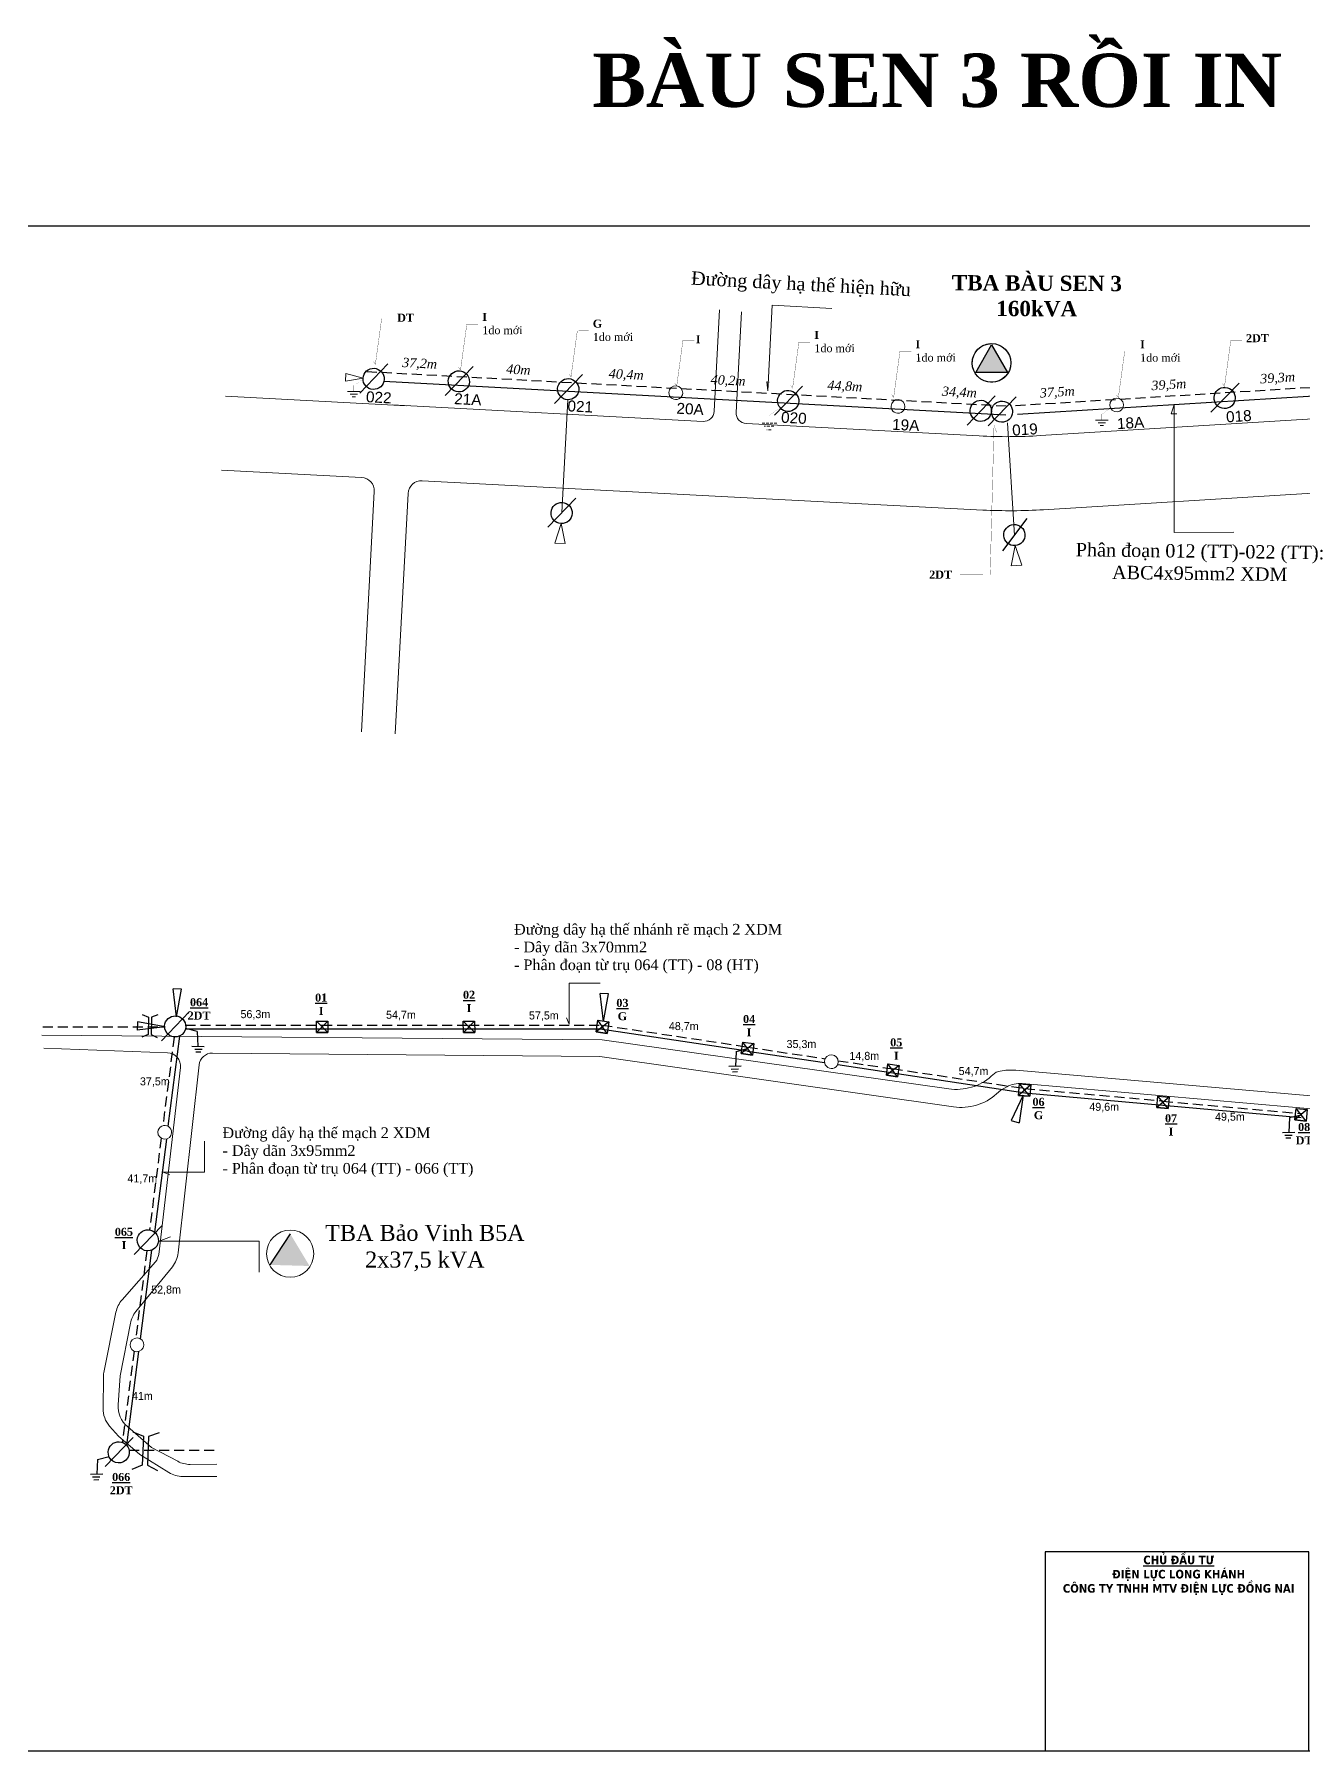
# Model space of a CAD drawing. Header units: metres. Extents: x 429925 to 893472, y 1245258 to 2552490.
# Drawn here: x 445198 to 445673, y 1255671 to 1256314 of the extents above; entities that cross this region are included whole.
import ezdxf

# ---------------------------------------------------------------- set-up
doc = ezdxf.new("R2010")
doc.units = ezdxf.units.M
doc.linetypes.add('DASHED2', pattern=[0.375, 0.25, -0.125])
doc.layers.add('00-duong day', color=4, linetype='Continuous', lineweight=30)
doc.layers.add('duong bao', color=3, linetype='Continuous', lineweight=13)
doc.layers.add('Khung ten', color=7, linetype='Continuous')
doc.layers.add('Nen', color=7, linetype='Continuous')
doc.styles.get("Standard").update_dxf_attribs({"font": 'arial.ttf'})
doc.styles.add('Unicode', font='times.ttf')
doc.styles.add('VN', font='VTIMESN.TTF')

# ---------------------------------------------------------------- blocks, each defined once
blk = doc.blocks.new('A$C46BF4DDC')
at = {"color": 9, "linetype": 'Continuous'}
blk.add_line((9.91, 11.46), (0, 0), dxfattribs=at)
blk.add_lwpolyline([(0.89, 5.61, -1), (8.82, 5.61, -1)], format="xyb", close=True, dxfattribs=at)
blk = doc.blocks.new('A$C7B825D87')
at = {"layer": 'duong bao', "color": 1, "linetype": 'DASHED2', "lineweight": 20, "ltscale": 4}
for p, q in [((1.21, 2.48), (7.13, 2.48)), ((2.41, 1.31), (5.91, 1.31)), ((3.34, 0), (4.99, 0))]:
    blk.add_line(p, q, dxfattribs=at)
at = {"layer": 'duong bao', "color": 1, "linetype": 'DASHED2', "lineweight": 20, "ltscale": 4, "const_width": 0.0325}
blk.add_lwpolyline([(0.01, 8.11), (4.17, 5.43), (4.17, 2.48)], dxfattribs=at)
blk = doc.blocks.new('A$C45A47B40')
at = {"layer": 'duong bao', "color": 1, "lineweight": 20, "ltscale": 4}
for p, q in [((1.21, 2.48), (7.13, 2.48)), ((2.41, 1.31), (5.91, 1.31)), ((3.34, 0), (4.99, 0))]:
    blk.add_line(p, q, dxfattribs=at)
at = {"layer": 'duong bao', "color": 1, "lineweight": 20, "ltscale": 4, "const_width": 0.0325}
blk.add_lwpolyline([(0.01, 8.11), (4.17, 5.43), (4.17, 2.48)], dxfattribs=at)
blk = doc.blocks.new('A$C05B46D50')
at = {"layer": '00-duong day', "color": 2}
for p, q in [((10.7, 30.9), (9.8, 8.6)), ((10.7, 30.9), (28, 35.2)), ((18.5, 8.8), (0, 8.3)), ((14.4, 4.3), (3.4, 4.1)), ((12.8, 0.3), (5.3, 0))]:
    blk.add_line(p, q, dxfattribs=at)
blk = doc.blocks.new('A$C3AA61C88')
at = {"layer": 'Nen', "color": 1}
for p, q in [((0, 28.4), (7.9, 25.3)), ((19.6, 28.4), (11.7, 25.3)), ((7.9, 25.3), (7.9, 3.7)), ((11.7, 25.3), (11.7, 3.7)), ((7.9, 3.7), (0.2, 0)), ((11.7, 3.7), (19.4, 0))]:
    blk.add_line(p, q, dxfattribs=at)
blk = doc.blocks.new('A$C691F47C0')
at = {"layer": 'Nen', "color": 1}
for p, q in [((4.23, 4.33), (0, 0)), ((4.23, 0), (0, 4.33)), ((0, 0), (4.23, 0))]:
    blk.add_line(p, q, dxfattribs=at)
blk.add_lwpolyline([(0, 4.33), (4.23, 4.33), (4.23, 0), (0, 0)], close=True, dxfattribs=at)
blk = doc.blocks.new('A$C737B6E6A')
at = {"layer": '00-duong day'}
blk.add_hatch(color=2, dxfattribs=at).paths.add_polyline_path([(4.15, 1.09), (2.28, 4.21), (0.31, 1.2)])
at = {"layer": '00-duong day', "color": 2}
blk.add_line((2.28, 4.21), (0.31, 1.2), dxfattribs=at)
at = {"layer": 'duong bao', "ltscale": 2}
blk.add_circle((2.28, 2.28), 2.28, dxfattribs=at)

msp = doc.modelspace()

# ---------------------------------------------------------------- hatches: boundary and pattern name
at = {"layer": 'duong bao', "lineweight": 50, "ltscale": 2}
msp.add_hatch(color=256, dxfattribs=at).paths.add_polyline_path([(445556.49, 1256198.05), (445550.51, 1256187.69), (445562.47, 1256187.69)])

# ---------------------------------------------------------------- linework, layer by layer
at = {"color": 4, "linetype": 'Continuous', "lineweight": 18}
for p, q in [((445474.29, 1256212.86), (445496.56, 1256211.67)), ((445452.54, 1256173.11), (445454.56, 1256211.14)), ((445460.74, 1256172.68), (445462.75, 1256210.42)), ((445574.78, 1256163.97), (445876.61, 1256182.74)), ((445269.41, 1256178.81), (445337.08, 1256175.2)), ((445331.87, 1256175.48), (445448.33, 1256169.33)), ((445464.52, 1256168.48), (445551.83, 1256163.87)), ((445267.93, 1256151.06), (445320.41, 1256148.27)), ((445320.33, 1256052.89), (445325.13, 1256143.01)), ((445333.01, 1256052.21), (445337.81, 1256142.33)), ((445343.07, 1256147.06), (445553.14, 1256136.1)), ((445575.97, 1256136.21), (445676.68, 1256142.47)), ((445624.93, 1256127.69), (445647.23, 1256127.74))]:
    msp.add_line(p, q, dxfattribs=at)
at = {"color": 5, "linetype": 'DASHED2', "lineweight": 30, "ltscale": 15}
for p, q in [((445561.99, 1256174.97), (445321.93, 1256187.91)), ((445715.15, 1256184.37), (445564.16, 1256175.07)), ((445200.9, 1255942.37), (445246.56, 1255942.37)), ((445254.46, 1255943.04), (445305.64, 1255943.04)), ((445305.64, 1255943.04), (445360.64, 1255943.04)), ((445360.64, 1255943.04), (445410.64, 1255943.04)), ((445410.64, 1255942.99), (445465.04, 1255934.84)), ((445250.15, 1255938.55), (445245.91, 1255905.29)), ((445465.04, 1255934.77), (445494.14, 1255930.42)), ((445499.02, 1255929.68), (445519.43, 1255926.63)), ((445519.43, 1255926.69), (445568.88, 1255919.28)), ((445568.88, 1255919.2), (445620.67, 1255914.58)), ((445620.67, 1255914.52), (445672.47, 1255909.9)), ((445245.31, 1255900.61), (445240.93, 1255866.28)), ((445239.92, 1255858.41), (445235.75, 1255825.71)), ((445235.13, 1255820.83), (445230.75, 1255786.59)), ((445233.28, 1255783.66), (445266.14, 1255783.66))]:
    msp.add_line(p, q, dxfattribs=at)
at = {"color": 1, "lineweight": 30, "ltscale": 15}
for p, q in [((445561.81, 1256171.68), (445328.73, 1256184.24)), ((445715.49, 1256181.09), (445566.19, 1256171.9))]:
    msp.add_line(p, q, dxfattribs=at)
for p, q in [((445251, 1255946.12), (445249.79, 1255956.57)), ((445252.91, 1255956.55), (445249.79, 1255956.57)), ((445251, 1255946.12), (445252.91, 1255956.55)), ((445411, 1255944.36), (445409.8, 1255954.81)), ((445412.92, 1255954.79), (445409.8, 1255954.81)), ((445411, 1255944.36), (445412.92, 1255954.79)), ((445236.37, 1255944.24), (445236.35, 1255941.12)), ((445246.8, 1255942.32), (445236.37, 1255944.24)), ((445246.8, 1255942.32), (445236.35, 1255941.12)), ((445568.35, 1255916.8), (445563.85, 1255907.2)), ((445568.35, 1255916.8), (445566.86, 1255906.39)), ((445563.85, 1255907.2), (445566.86, 1255906.39))]:
    msp.add_line(p, q)
at = {"color": 9, "linetype": 'Continuous'}
msp.add_lwpolyline([(445185.73, 1255671.04), (445998.53, 1255671.04), (445998.53, 1256242.54), (445185.73, 1256242.54)], close=True, dxfattribs=at)
at = {"color": 4, "linetype": 'Continuous', "lineweight": 18}
for points in [[(445473.14, 1256184.05), (445472.26, 1256184.09), (445472.58, 1256180.78), (445474.29, 1256212.86)], [(445320.93, 1256185.48), (445314.52, 1256187.32), (445314.36, 1256184.34), (445320.93, 1256185.48)], [(445625.83, 1256172.11), (445623.77, 1256172.12), (445624.86, 1256175.51), (445624.93, 1256127.69)]]:
    msp.add_lwpolyline(points, dxfattribs=at)
for points in [[(445549.23, 1256190.75, -1), (445563.7, 1256191.7, -1)], [(445435.56, 1256180.18, -1), (445440.71, 1256179.9, -1)], [(445518.8, 1256175.06, -1), (445523.95, 1256174.78, -1)], [(445600.79, 1256175.33, -1), (445605.94, 1256175.65, -1)], [(445493.89, 1255929.45, -1), (445499.04, 1255929.18, -1)], [(445244.07, 1255902.96, -1), (445249.22, 1255902.68, -1)], [(445233.63, 1255823.31, -1), (445238.78, 1255823.04, -1)]]:
    msp.add_lwpolyline(points, format="xyb", close=True, dxfattribs=at)
at = {"color": 7, "linetype": 'Continuous'}
msp.add_lwpolyline([(445549.22, 1256191.2, -1), (445563.71, 1256191.25, -1)], format="xyb", close=True, dxfattribs=at)
msp.add_lwpolyline([(445549.22, 1256191.2, -1), (445563.71, 1256191.25, -1)], format="xyb", close=True, dxfattribs=at)
msp.add_lwpolyline([(445550.51, 1256187.69), (445556.49, 1256198.05), (445562.47, 1256187.69)], close=True, dxfattribs=at)
msp.add_lwpolyline([(445550.51, 1256187.69), (445556.49, 1256198.05), (445562.47, 1256187.69)], close=True, dxfattribs=at)
msp.add_lwpolyline([(445550.51, 1256187.69), (445556.49, 1256198.05), (445562.47, 1256187.69)], close=True, dxfattribs=at)
at = {"color": 4, "linetype": 'Continuous', "lineweight": 18}
for points in [[(445395.14, 1256131.04), (445396.73, 1256123.49), (445392.75, 1256123.7)], [(445565.29, 1256122.76), (445567.81, 1256115.46), (445563.83, 1256115.18)]]:
    msp.add_lwpolyline(points, close=True, dxfattribs=at)
for centre, radius, start, end in [((445448.54, 1256173.32), 4, 266.97842, 356.9505), ((445464.73, 1256172.47), 4, 176.9505, 266.97842), ((445562.38, 1256363.59), 200, 266.97842, 273.55677), ((445320.14, 1256143.28), 5, 356.9505, 86.9505), ((445342.81, 1256142.07), 5, 86.9505, 176.9505), ((445563.56, 1256335.83), 200, 267.01306, 273.55677)]:
    msp.add_arc(centre, radius, start, end, dxfattribs=at)
at = {"layer": 'duong bao', "lineweight": 18, "ltscale": 2}
for p, q in [((445397.71, 1256177.42), (445395.46, 1256135.12)), ((445562.49, 1256168.8), (445565.11, 1256126.52))]:
    msp.add_line(p, q, dxfattribs=at)
at = {"layer": 'duong bao', "color": 4, "lineweight": 15, "ltscale": 2, "const_width": 0.1}
for points in [[(445324.88, 1256191.73), (445325.56, 1256190.71), (445327.92, 1256207.94), (445332.14, 1256207.96)], [(445356.78, 1256189.52), (445357.46, 1256188.5), (445359.82, 1256205.73), (445364.03, 1256205.75)], [(445398.18, 1256187), (445398.86, 1256185.98), (445401.22, 1256203.21), (445405.44, 1256203.23)], [(445437.79, 1256183.57), (445438.47, 1256182.55), (445440.83, 1256199.78), (445445.04, 1256199.8)], [(445481.22, 1256182.77), (445481.9, 1256181.75), (445484.26, 1256198.98), (445488.47, 1256199)], [(445519.09, 1256179.29), (445519.77, 1256178.27), (445522.13, 1256195.5), (445526.35, 1256195.52)], [(445603.29, 1256179.23), (445603.97, 1256178.21), (445606.33, 1256195.44), (445610.54, 1256195.46)], [(445643.07, 1256183.41), (445643.75, 1256182.39), (445646.11, 1256199.62), (445650.33, 1256199.64)], [(445558.33, 1256165.21), (445557.39, 1256167.96), (445555.94, 1256111.87), (445544.65, 1256111.89)]]:
    msp.add_lwpolyline(points, dxfattribs=at)
at = {"layer": 'Khung ten', "color": 7}
msp.add_lwpolyline([(445675.41, 1255745.63), (445576.52, 1255745.63), (445576.52, 1255671.04), (445675.41, 1255671.04)], close=True, dxfattribs=at)
at = {"layer": 'Nen', "color": 1}
for p, q in [((445252.15, 1255938.88), (445247.84, 1255905.1)), ((445254.39, 1255941.59), (445305.64, 1255941.59)), ((445305.64, 1255941.59), (445360.64, 1255941.59)), ((445360.64, 1255941.59), (445410.64, 1255941.59)), ((445410.64, 1255941.49), (445465.04, 1255933.34)), ((445465.04, 1255933.3), (445493.91, 1255928.98)), ((445498.82, 1255928.25), (445519.43, 1255925.16)), ((445519.43, 1255925.08), (445568.88, 1255917.68)), ((445568.88, 1255917.63), (445620.67, 1255913.01)), ((445620.67, 1255912.96), (445672.47, 1255908.33)), ((445247.23, 1255900.31), (445242.78, 1255865.46)), ((445241.65, 1255858.63), (445237.41, 1255825.46)), ((445236.8, 1255820.66), (445232.32, 1255785.55))]:
    msp.add_line(p, q, dxfattribs=at)
at = {"layer": 'Nen', "color": 3, "lineweight": 5}
for points in [[(445397.16, 1255945.76), (445398.14, 1255943.34), (445398.14, 1255958.78), (445409.82, 1255958.78)], [(445248.51, 1255886.91), (445246.09, 1255887.89), (445261.53, 1255887.89), (445261.53, 1255899.57)], [(445248.75, 1255863.59), (445244.52, 1255862.06), (445281.96, 1255862.06), (445281.96, 1255850.38)]]:
    msp.add_lwpolyline(points, dxfattribs=at)
for points in [[(445200.53, 1255939.19), (445410.58, 1255937.54), (445540.41, 1255919.1, 0.217935), (445556.36, 1255923.83), (445558.19, 1255925.43), (445559.69, 1255925.74, -0.073504), (445565.53, 1255926.1), (445687.77, 1255915.55)], [(445201.27, 1255934.38), (445247.6, 1255932.66, -0.446007), (445252.52, 1255927.08), (445244.36, 1255857.05, -0.151972), (445243.16, 1255854.34), (445230.63, 1255840.04, 0.131155), (445228.35, 1255835.42), (445223.81, 1255812.74, 0.046987), (445223.62, 1255810.88), (445223.5, 1255799.37, 0.183797), (445225.97, 1255792.69), (445229.27, 1255788.91), (445237.23, 1255782), (445248.15, 1255775.31, 0.13741), (445253.34, 1255773.84), (445266.14, 1255773.8)], [(445266.14, 1255778.4), (445256.18, 1255778.35, -0.12318), (445251.47, 1255779.5), (445241.72, 1255784.65), (445232.65, 1255792.53, -0.233722), (445229.23, 1255800.71), (445229.92, 1255811.6), (445233.76, 1255831.23, -0.122815), (445235.81, 1255835.62), (445249.48, 1255852.45, 0.143845), (445251.66, 1255857.65), (445259.49, 1255928.07, -0.384635), (445264.5, 1255932.52), (445409.61, 1255931.25), (445542.23, 1255912.35, 0.220453), (445558.34, 1255917.2), (445559.97, 1255918.65), (445562.15, 1255919.86, -0.149464), (445567.87, 1255921.08), (445687.71, 1255910.66)]]:
    msp.add_lwpolyline(points, format="xyb", dxfattribs=at)

# ---------------------------------------------------------------- block references
at = {"color": 4, "linetype": 'Continuous', "lineweight": 18}
for p, rotation in [((445319.75, 1256179.92), 356.950501117092), ((445351.69, 1256178.96), 356.950501117092), ((445392.67, 1256176.04), 356.950501117092), ((445475.11, 1256171.65), 356.950501117092), ((445638.68, 1256172.76), 356.950501117092), ((445547.27, 1256167.92), 356.950501117092), ((445555.21, 1256167.63), 356.950501117092), ((445390.2, 1256129.65), 356.950501117092), ((445560.56, 1256120.77), 4.114113172711552), ((445245.38, 1255937.15), 356.950501112216), ((445235.15, 1255857.01), 356.950501112216), ((445224.25, 1255777.51), 356.950501112216)]:
    msp.add_blockref('A$C46BF4DDC', p, dxfattribs=dict(at, rotation=rotation))
at = {"layer": 'duong bao', "lineweight": 50, "ltscale": 2, "xscale": -0.8000000000029104, "yscale": 0.7999999999883585, "zscale": 0.8}
for p in [(445320.81, 1256178.49), (445601.12, 1256167.73)]:
    msp.add_blockref('A$C45A47B40', p, dxfattribs=at)
at = {"layer": 'duong bao', "lineweight": 50, "ltscale": 2, "xscale": -1}
msp.add_blockref('A$C7B825D87', (445477.22, 1256166.19), dxfattribs=at)
at = {"layer": 'duong bao', "ltscale": 2, "xscale": 3.877885190246161, "yscale": 3.877885190304369, "zscale": 3.877885190227923}
msp.add_blockref('A$C737B6E6A', (445284.8, 1255848.49), dxfattribs=at)
at = {"layer": 'Nen', "color": 1}
for p, xscale, yscale, zscale, rotation in [((445238.02, 1255938.46), 0.3000000000078757, 0.3000000000465661, 0.3, 358.8001366582148), ((445234.19, 1255776.41), 0.5000000000065608, 0.5, 0.5, 357.8694824436811)]:
    msp.add_blockref('A$C3AA61C88', p, dxfattribs=dict(at, xscale=xscale, yscale=yscale, zscale=zscale, rotation=rotation))
for p, rotation in [((445303.54, 1255940.19), 0.3361294909786839), ((445358.54, 1255940.19), 0.3361294909786839), ((445408.24, 1255940.53), 351.8196894923992), ((445462.63, 1255932.38), 351.8196894923992), ((445517.03, 1255924.24), 351.8196894923992), ((445566.59, 1255916.69), 355.3353921195162), ((445618.38, 1255912.07), 355.2362335346947), ((445670.15, 1255907.49), 354.3082182736726)]:
    msp.add_blockref('A$C691F47C0', p, dxfattribs=dict(at, rotation=rotation))
at = {"layer": 'Nen', "color": 1, "yscale": 0.25, "zscale": 0.25}
for p, xscale in [((445261.44, 1255932.95), -0.25), ((445458.03, 1255925.41), 0.25), ((445665.46, 1255900.62), 0.25), ((445218.76, 1255772.5), 0.25)]:
    msp.add_blockref('A$C05B46D50', p, dxfattribs=dict(at, xscale=xscale))

# ---------------------------------------------------------------- texts
at = {"color": 4, "linetype": 'Continuous', "lineweight": 18, "insert": (445536.07, 1256297.05), "char_height": 20, "width": 340.5659, "attachment_point": 5}
msp.add_mtext('{\\fTimes New Roman|b1|i0|c0|p18;\\C7;BÀU SEN 3 RỒI IN}', dxfattribs=at)
at = {"color": 4, "linetype": 'Continuous', "lineweight": 18}
for s, insert, char_height, width, attachment_point, rotation in [('{\\fTimes New Roman|b0|i0|c0|p18;\\C7;Đường dây hạ thế hiện hữu}', (445485.01, 1256220.09), 5, 150.7075, 5, 356.9505), ('{\\fTimes New Roman|b1|i0|c0|p18;\\C7;TBA BÀU SEN 3 160kVA}', (445573.41, 1256216.3), 5.7341, 87, 5, 359.72129), ('{\\fTimes New Roman|b1|i0|c0|p18;\\C7;DT }', (445333.73, 1256208.18), 3, 24.4669, 4, 0.09969), ('{\\fTimes New Roman|b1|i0|c0|p18;\\C7;I \\P\\fTimes New Roman|b0|i0|c0|p18;1do mới}', (445365.62, 1256205.97), 3, 28.189, 4, 0.09969), ('{\\fTimes New Roman|b1|i0|c0|p18;\\C7;G\\P\\fTimes New Roman|b0|i0|c0|p18;1do mới}', (445407.03, 1256203.45), 3, 24.4669, 4, 0.09969), ('{\\fTimes New Roman|b1|i0|c0|p18;\\C7;I}', (445445.62, 1256200.13), 3, 24.4669, 4, 0.09969), ('{\\fTimes New Roman|b1|i0|c0|p18;\\C7;I\\P\\fTimes New Roman|b0|i0|c0|p18;1do mới}', (445490.06, 1256199.22), 3, 24.4669, 4, 0.09969), ('{\\fTimes New Roman|b1|i0|c0|p18;\\C7;I\\P\\fTimes New Roman|b0|i0|c0|p18;1do mới}', (445527.94, 1256195.73), 3, 24.4669, 4, 0.09969), ('{\\fTimes New Roman|b1|i0|c0|p18;\\C7;I\\P\\fTimes New Roman|b0|i0|c0|p18;1do mới}', (445612.13, 1256195.67), 3, 24.4669, 4, 0.09969), ('{\\fTimes New Roman|b1|i0|c0|p18;\\C7;2DT }', (445651.82, 1256200.5), 3, 30.8857, 4, 0.09969), ('{\\fTimes New Roman|b0|i1|c0|p18;\\C7;37,2m}', (445342.12, 1256190.7), 3.5, 22.4014, 5, 356.9505), ('{\\fTimes New Roman|b0|i1|c0|p18;\\C7;40m}', (445379.15, 1256188.73), 3.5, 22.4014, 5, 356.9505), ('{\\fTimes New Roman|b0|i1|c0|p18;\\C7;40,4m}', (445419.55, 1256186.57), 3.5, 22.4014, 5, 356.9505), ('{\\fTimes New Roman|b0|i1|c0|p18;\\C7;39,3m}', (445663.67, 1256185.28), 3.5, 22.4014, 5, 3.55677), ('{\\fArial Unicode MS|b0|i0|c0|p34;\\C7;022}', (445326.84, 1256178.31), 4.1093, 22.4014, 5, 356.9505), ('{\\fTimes New Roman|b0|i1|c0|p18;\\C7;40,2m}', (445457.71, 1256184.33), 3.5, 22.4014, 5, 356.9505), ('{\\fTimes New Roman|b0|i1|c0|p18;\\C7;44,8m}', (445501.47, 1256182.21), 3.5, 22.4014, 5, 356.9505), ('{\\fTimes New Roman|b0|i1|c0|p18;\\C7;34,4m}', (445544.38, 1256179.93), 3.5, 22.4014, 5, 356.9505), ('{\\fTimes New Roman|b0|i1|c0|p18;\\C7;37,5m}', (445581.1, 1256179.98), 3.5, 22.4014, 5, 3.55677), ('{\\fTimes New Roman|b0|i1|c0|p18;\\C7;39,5m}', (445622.91, 1256182.74), 3.5, 22.4014, 5, 3.55677), ('{\\fArial Unicode MS|b0|i0|c0|p34;\\C7;21A}', (445360.22, 1256177.59), 4.1093, 22.4014, 5, 356.9505), ('{\\fArial Unicode MS|b0|i0|c0|p34;\\C7;021}', (445402.34, 1256174.88), 4.1093, 22.4014, 5, 356.9505), ('{\\fArial Unicode MS|b0|i0|c0|p34;\\C7;20A}', (445443.51, 1256173.97), 4.1093, 22.4014, 5, 356.9505), ('{\\fArial Unicode MS|b0|i0|c0|p34;\\C7;020}', (445482.39, 1256170.62), 4.1093, 22.4014, 5, 356.9505), ('{\\fArial Unicode MS|b0|i0|c0|p34;\\C7;19A}', (445524.31, 1256167.95), 4.1093, 22.4014, 5, 356.9505), ('{\\fArial Unicode MS|b0|i0|c0|p34;\\C7;019}', (445568.97, 1256166.27), 4.1093, 22.4014, 5, 3.55677), ('{\\fArial Unicode MS|b0|i0|c0|p34;\\C7;18A}', (445608.55, 1256168.73), 4.1093, 22.4014, 5, 3.55677), ('{\\fArial Unicode MS|b0|i0|c0|p34;\\C7;018}', (445649.11, 1256171.25), 4.1093, 22.4014, 5, 3.55677), ('{\\fTimes New Roman|b0|i0|c0|p18;\\C7;Phân đoạn 012 (TT)-022 (TT):\\PABC4x95mm2 XDM}', (445634.52, 1256116.49), 5, 150.7075, 5, 359.27991), ('{\\fTimes New Roman|b1|i0|c0|p18;\\C7;2DT }', (445541.65, 1256111.92), 3, 74.6374, 6, 0.32715)]:
    msp.add_mtext(s, dxfattribs=dict(at, insert=insert, char_height=char_height, width=width, attachment_point=attachment_point, rotation=rotation))
at = {"layer": 'Khung ten', "color": 7, "insert": (445626.57, 1255744.14), "char_height": 3.1994, "width": 108.4794, "attachment_point": 2, "style": 'Unicode'}
msp.add_mtext('{\\fTahoma|b1|i0|c0|p34;\\L\\C4;CHỦ ĐẦU TƯ\\P\\lĐIỆN LỰC LONG KHÁNH\\PCÔNG TY TNHH MTV ĐIỆN LỰC ĐỒNG NAI}', dxfattribs=at)
at = {"layer": 'Nen', "color": 1, "style": 'VN'}
for s, insert, char_height, width, attachment_point in [('{\\fTimes New Roman|b0|i0|c0|p18;\\C3;Đường dây hạ thế nhánh rẽ mạch 2 XDM\\P- Dây dãn 3x70mm2\\P- Phân đoạn từ trụ 064 (TT) - 08 (HT)}', (445377.53, 1255980.96), 4, 168.5726, 1), ('{\\fVNI-Times|b1|i0|c0|p2;\\L\\C4;02\\P\\lI}', (445360.66, 1255955.88), 3, 10.02, 2), ('{\\fVNI-Times|b1|i0|c0|p2;\\L\\C4;064\\P\\l2DT}', (445259.49, 1255953.11), 3, 10.02, 2), ('{\\fVNI-Times|b1|i0|c0|p2;\\L\\C4;01\\l\\PI}', (445305.23, 1255954.84), 3, 10.02, 2), ('{\\fVNI-Times|b1|i0|c0|p2;\\L\\C4;03\\l\\PG}', (445418.12, 1255952.85), 3, 10.02, 2), ('56,3m', (445275.01, 1255948.63), 3, 10.02, 1), ('54,7m', (445329.56, 1255948.39), 3, 10.02, 1), ('57,5m', (445383.11, 1255948.14), 3, 10.02, 1), ('48,7m', (445435.54, 1255944.15), 3, 10.02, 1), ('{\\fVNI-Times|b1|i0|c0|p2;\\L\\C4;04\\l\\PI}', (445465.59, 1255946.81), 3, 10.02, 2), ('35,3m', (445479.64, 1255937.43), 3, 10.02, 1), ('{\\fVNI-Times|b1|i0|c0|p2;\\L\\C4;05\\l\\PI}', (445520.76, 1255938.04), 3, 10.02, 2), ('14,8m', (445503.19, 1255932.99), 3, 10.02, 1), ('37,5m', (445237.33, 1255923.43), 3, 10.02, 1), ('54,7m', (445544.13, 1255927.3), 3, 10.02, 1), ('{\\fVNI-Times|b1|i0|c0|p2;\\L\\C4;06\\l\\PG}', (445574.06, 1255915.75), 3, 10.02, 2), ('49,6m', (445593.09, 1255913.89), 3, 10.02, 1), ('49,5m', (445640.2, 1255910.18), 3, 10.02, 1), ('{\\fTimes New Roman|b0|i0|c0|p18;\\C3;Đường dây hạ thế mạch 2 XDM\\P- Dây dãn 3x95mm2\\P- Phân đoạn từ trụ 064 (TT) - 066 (TT)}', (445268.26, 1255904.67), 4, 168.5726, 1), ('{\\fVNI-Times|b1|i0|c0|p2;\\L\\C4;07\\l\\PI}', (445623.72, 1255909.6), 3, 10.02, 2), ('{\\fVNI-Times|b1|i0|c0|p2;\\L\\C4;08\\l\\PDT}', (445673.58, 1255906.31), 3, 10.02, 2), ('41,7m', (445232.64, 1255887.05), 3, 10.02, 1), ('{\\fVNI-Times|b1|i0|c0|p2;\\L\\C4;065\\l\\PI}', (445231.33, 1255867.03), 3, 10.02, 2), ('{\\fTimes New Roman|b0|i0|c0|p18;TBA Bảo Vinh B5A\\P2x37,5 kVA}', (445344.11, 1255868.14), 6, 79.3652, 2), ('52,8m', (445241.53, 1255845.39), 3, 10.02, 1), ('41m', (445234.34, 1255805.5), 3, 10.02, 1), ('{\\fVNI-Times|b1|i0|c0|p2;\\L\\C4;066\\l\\P2DT}', (445230.31, 1255775.15), 3, 10.02, 2)]:
    msp.add_mtext(s, dxfattribs=dict(at, insert=insert, char_height=char_height, width=width, attachment_point=attachment_point))

doc.saveas('drawing.dxf')
